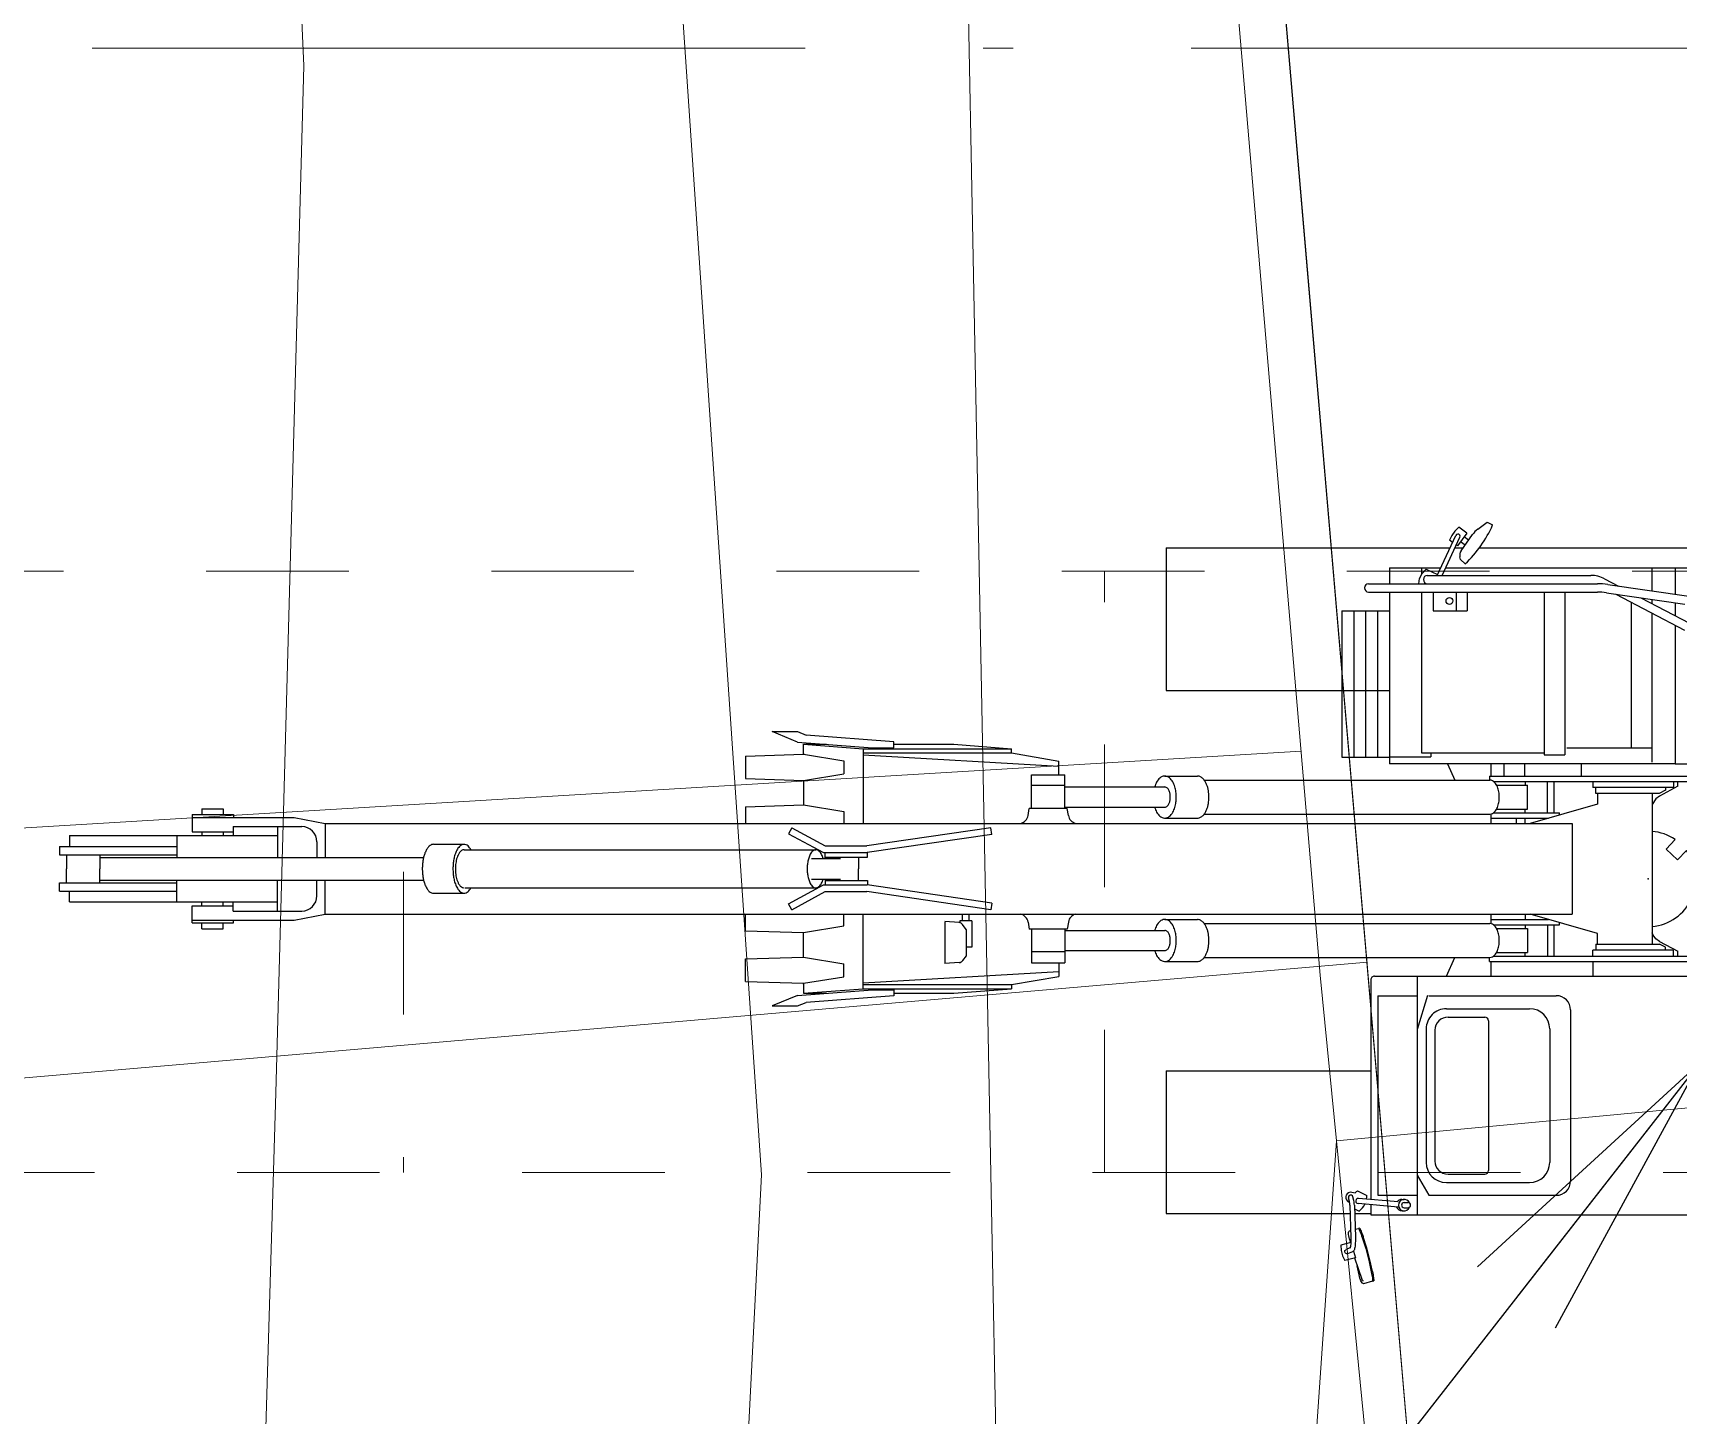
# Model space of a CAD drawing. Header units: millimetres. Extents: x -2078669 to -1085629, y -5987148 to 310365.
# Drawn here: x -1718074 to -1711151, y -1056704 to -1050888 of the extents above; entities that cross this region are included whole.
import ezdxf

# ---------------------------------------------------------------- set-up
doc = ezdxf.new("R2010")
doc.units = ezdxf.units.MM
doc.header["$LTSCALE"] = 500
doc.header["$PDSIZE"] = 300
doc.linetypes.add('SXF_一点短鎖線', pattern=[9.25, 6, -1.5, 0.25, -1.5])
doc.linetypes.add('SXF_跳び破線', pattern=[12, 6, -6])
for name, color, linetype, lineweight in [('D-BGD', 7, 'Continuous', 13), ('D-BMK', 2, 'SXF_一点短鎖線', 13), ('D-BYP-STR1', 2, 'Continuous', 13), ('D-BYP-STR8', 5, 'Continuous', 25), ('D-BYP-STRB', 5, 'Continuous', 25)]:
    doc.layers.add(name, color=color, linetype=linetype, lineweight=lineweight)
doc.styles.add('MS ゴシック', font='MS Gothic.ttf')
doc.dimstyles.new('DIM-500-F', dxfattribs={"dimscale": 500, "dimtxt": 3.5, "dimasz": 2.5, "dimexe": 0, "dimexo": 2, "dimgap": 0.8, "dimtad": 1, "dimdec": 0, "dimzin": 0, "dimdsep": 46, "dimtxsty": 'MS ゴシック', "dimblk": 'OPEN', "dimcen": 0.1, "dimclrd": 256, "dimclre": 256, "dimclrt": 256, "dimaunit": 1, "dimadec": 4, "dimazin": 0, "dimtfac": 1, "dimtdec": 0, "dimtmove": 2, "dimatfit": 3, "dimldrblk": 'OPEN', "dimfxl": 1, "dimtolj": 1, "dimtzin": 0, "dimlwd": -1, "dimlwe": -1, "dimarcsym": 2})

# ---------------------------------------------------------------- blocks, each defined once
blk = doc.blocks.new('河川平面')
at = {"layer": 'D-BGD', "linetype": 'Continuous'}
for p, q in [((1598228.1, -2786410.3), (1589234.7, -2786951)), ((1598508.2, -2787298.4), (1589661.3, -2788061))]:
    blk.add_line(p, q, dxfattribs=at)
at = {"layer": 'D-BGD', "linetype": 'Continuous', "flags": 128}
for points, elevation in [([(1592920.3, -2817368.8), (1593566.2, -2799485.8), (1593914.1, -2787848.1), (1594032.7, -2783526.3), (1593837.4, -2779371.2), (1592634.8, -2767649.7), (1592322.8, -2752005.1), (1592214.2, -2744614.9), (1592354.6, -2741336.8), (1592064.7, -2738931.4), (1591867.8, -2736368.3), (1591191.4, -2733054.3), (1590470.2, -2730377.9), (1590110.1, -2728110.9), (1592654.3, -2726520.2), (1596089.3, -2731931.9), (1596514.5, -2732747.3), (1596855.3, -2733003.2), (1597194.6, -2732984.8), (1597379.7, -2732343.8), (1597515.5, -2716138.8), (1597024.3, -2705573.6), (1596761.1, -2682543.9)], 364000), ([(1597978.1, -2680858.2), (1598376, -2683701.7), (1598670.6, -2698443.5), (1599114.1, -2717043.9), (1598931, -2737454.7), (1597776.1, -2741725.3), (1594388.7, -2742023.9), (1594209.6, -2756839.5), (1594357, -2764362.7), (1595097.8, -2775535), (1595958.3, -2788192.7), (1595287.8, -2801280.5), (1595145.5, -2805403)], 365000), ([(1601204.9, -2738696.1), (1600819.2, -2752402.1), (1600282, -2762864.1), (1599943, -2767240.3), (1596556.5, -2767553.3), (1596737.3, -2778596.3), (1597032.7, -2793886.5), (1596800.5, -2798267.6), (1596697.9, -2801297.5), (1596604.8, -2804750.4), (1596598.6, -2811007.7), (1596447.1, -2814317.4), (1596478.4, -2820692.1), (1596951.6, -2823497), (1597517.8, -2825046.2), (1598028.3, -2825906), (1598453.1, -2827121.4), (1601190.5, -2828348.9), (1601197.9, -2836316.4)], 366000), ([(1603298.2, -2835363.3), (1603152.5, -2823926.3), (1600405.8, -2822718.9), (1598997.9, -2816058.2), (1598328.9, -2809839.6), (1598049.5, -2792840), (1598377.1, -2788050.1), (1601762.5, -2787733), (1602660.6, -2771476), (1603041.6, -2760850.4), (1603554.1, -2748137.8), (1603478.1, -2740040.8)], 367000)]:
    blk.add_lwpolyline(points, dxfattribs=dict(at, elevation=elevation))
for points in [[(1582140.2, -2719008.2), (1585199.1, -2721556.7), (1587710.2, -2724582.6), (1590099.5, -2728093.3), (1590110.1, -2728110.9), (1591961.9, -2731342.6), (1592824.1, -2733665.3), (1593520.4, -2735997.6), (1593986.5, -2737929.9), (1594098.2, -2739005.6), (1594388.7, -2742023.9), (1594482.3, -2742988.9), (1595400.8, -2755250.7), (1596341.1, -2765209.1), (1596556.5, -2767553.3), (1597440.9, -2777157.6), (1598308.3, -2787353.1), (1598377.1, -2788050.1), (1598643.2, -2790763.7), (1599232.9, -2797876.7), (1599792.9, -2803333.7)], [(1598643.2, -2790763.7), (1598377.1, -2788050.1), (1598308.3, -2787353.1), (1597440.9, -2777157.6), (1596556.5, -2767553.3), (1596341.1, -2765209.1), (1595400.8, -2755250.7), (1594482.3, -2742988.9), (1594388.7, -2742023.9), (1594098.2, -2739005.6)]]:
    blk.add_lwpolyline(points, dxfattribs=at)
at = {"layer": 'D-BGD', "linetype": 'Continuous', "extrusion": (0.995578, 0.086824, 0.035859), "elevation": 1362595.2}
blk.add_lwpolyline([(-2929395.8, 318894.4), (-2912662.9, 318294.1), (-2896354.4, 317783.7)], dxfattribs=at)
at = {"layer": 'D-BGD', "linetype": 'Continuous'}
blk.add_polyline3d([(1585913.8, -2722964, 364040), (1587846.7, -2725240, 364500), (1589298, -2727170, 364240), (1590897.1, -2729946.3, 364190), (1592005.8, -2732452.1, 364680), (1593055.8, -2735120.3, 364910), (1593563.2, -2737026.8, 364940), (1596851.6, -2768087.4, 366440), (1598250.3, -2784335.8, 366950), (1599682.6, -2801007.3, 367550), (1600652.3, -2813768, 368170)], dxfattribs=at)
blk = doc.blocks.new('A$C45d7a2f6')
at = {"layer": 'D-BYP-STRB', "linetype": 'Continuous'}
for p, q in [((5968, 3174.6), (6007.3, 3204.2)), ((6007.3, 3204.2), (6030.7, 3192.2)), ((5797.1, 2980.1), (5876.2, 3148.5)), ((5818.1, 2980.1), (5893.4, 3140.5)), ((5858.9, 3148.5), (5849.8, 3127.7)), ((5862.3, 3118.9), (5849.8, 3127.7)), ((5871.9, 3166.8), (5858.9, 3148.5)), ((5888.3, 3182.4), (5871.9, 3166.8)), ((5922, 3158.5), (5883.3, 3103.9)), ((5922, 3158.5), (5888.3, 3182.4)), ((5914.7, 3107.3), (5895.5, 3121.1)), ((5897.7, 3083), (5946.3, 3152.2)), ((5929.7, 3128.6), (5910.4, 3142.1)), ((4656.5, 3095.7), (5851.4, 3095.7)), ((4656.5, 3095.7), (4656.5, 2495.7)), ((5872.4, 3095.7), (5906.6, 3095.7)), ((5883.3, 3103.9), (5878, 3107.7)), ((5896.1, 3046.4), (5893.1, 3058.4)), ((5896.1, 3046.4), (5915.5, 3028.9)), ((5973.9, 3095.7), (8726.5, 3095.7)), ((5596.5, 3011.6), (5596.5, 2945.1)), ((5596.5, 3011.6), (5811.9, 3011.6)), ((5723.3, 2966.5), (5733.8, 2987.8)), ((5731.9, 3011.6), (5731.9, 2983.9)), ((5733.8, 2987.8), (5751.1, 3006.3)), ((5751.1, 3006.3), (5799, 2984.2)), ((5754.9, 2980.1), (6444, 2980.1)), ((5832.8, 3011.6), (7026.5, 3011.6)), ((6700.7, 3011.6), (6700.7, 2914.8)), ((6799.1, 3011.6), (6799.1, 2900.4)), ((5508.9, 2945.1), (6471.6, 2945.1)), ((5508.9, 2910.1), (6471.6, 2910.1)), ((5596.5, 2910.1), (5596.5, 2187.4)), ((5720, 2945.1), (5723.3, 2966.5)), ((5731.9, 2910.1), (5731.9, 2233.2)), ((5780, 2910.1), (5780, 2831)), ((5877, 2910.1), (5877, 2831)), ((5924.1, 2910.1), (5924.1, 2831)), ((6248, 2910.1), (6248, 2225.2)), ((6334.5, 2910.1), (6334.5, 2225.2)), ((6502, 2965.8), (6560.1, 2935.4)), ((6515, 2942), (6855.6, 2892.1)), ((6510, 2907.3), (6839.3, 2859.1)), ((6549.1, 2901.6), (6838.1, 2750)), ((6613.2, 2868), (6613.2, 2255)), ((6653.7, 2886.3), (6858.9, 2778.6)), ((6700.7, 2879.4), (6700.7, 2861.6)), ((6799.1, 2865), (6799.1, 2810)), ((5396.5, 2831), (5396.5, 2215.2)), ((5396.5, 2831), (5596.5, 2831)), ((5446.5, 2831), (5446.5, 2215.2)), ((5496.5, 2831), (5496.5, 2215.2)), ((5546.5, 2831), (5546.5, 2215.2)), ((5780, 2831), (5924.1, 2831)), ((6700.7, 2822.1), (6700.7, 2194.4)), ((6799.1, 2770.4), (6799.1, 2187.4)), ((4656.5, 2495.7), (5596.5, 2495.7)), ((3105.9, 2278.9), (2999.9, 2322.9)), ((2999.9, 2322.9), (3105.9, 2322.9)), ((3105.9, 2322.9), (3141.8, 2308)), ((3511.3, 2280.2), (3141.8, 2308)), ((2887, 2219.5), (3131, 2227.5)), ((2887, 2219.5), (2887, 2125.2)), ((3105.9, 2278.9), (3422.1, 2255.1)), ((3131, 2227.5), (3131, 2269.7)), ((3131, 2269.7), (3382, 2250.8)), ((3131, 2269.7), (3228, 2269.7)), ((3131, 2231.2), (3131, 2227.5)), ((3131, 2227.5), (3300.8, 2199.6)), ((3382, 2250.8), (3382, 1939)), ((3382, 2225), (4206.1, 2178)), ((3382.6, 2250.1), (4006.9, 2250.1)), ((3382.6, 2233.1), (4006.9, 2233.1)), ((3422.1, 2255.1), (3511.3, 2255.1)), ((3511.3, 2255.1), (3511.3, 2280.2)), ((3511.3, 2269.7), (3763.3, 2269.7)), ((3763.3, 2269.7), (4006.9, 2250.1)), ((4006.9, 2233.1), (4006.9, 2250.1)), ((4006.9, 2233.1), (4206.1, 2199.2)), ((5396.5, 2215.2), (5596.5, 2215.2)), ((5596.5, 2216.2), (5770.6, 2216.2)), ((5731.9, 2233.2), (6248, 2233.2)), ((5770.6, 2233.2), (5770.6, 2216.2)), ((6248, 2225.2), (6334.5, 2225.2)), ((6342.7, 2255), (6700.7, 2255)), ((3300.8, 2199.6), (3300.8, 2145.1)), ((4206.1, 2141.7), (4206.1, 2199.2)), ((6799.2, 2187.4), (5596.5, 2187.4)), ((5840.6, 2187.4), (5871.3, 2118.6)), ((6023, 2187.4), (6023, 2135.2)), ((6077.7, 2187.4), (6077.7, 2135.2)), ((6165.5, 2187.4), (6165.5, 2135.2)), ((6404.5, 2135.2), (6404.5, 2187.4)), ((6799.2, 2187.4), (7401.3, 2187.4)), ((2887, 2125.2), (3131, 2117.1)), ((3131, 2117.1), (3300.8, 2145.1)), ((3131, 2117.1), (3131, 2014.2)), ((4090.5, 2095.5), (4090.5, 2141.7)), ((4090.5, 2141.7), (4231, 2141.7)), ((4090.5, 1999.2), (4090.5, 2095.5)), ((4231, 2095.5), (4090.5, 2095.5)), ((4231, 2095.5), (4231, 2141.7)), ((4231, 1999.2), (4231, 2095.5)), ((4231, 2090), (4651.1, 2090)), ((4651.1, 2135.7), (4788.5, 2135.7)), ((4651.1, 2135.7), (4684.6, 2135.7)), ((4817.3, 2118.6), (6019.5, 2118.6)), ((6017.5, 2135.2), (6017.5, 2118)), ((6017.5, 2135.2), (7237.5, 2135.2)), ((6034.3, 2113.1), (7237.5, 2113.1)), ((6047.3, 2097.5), (6178.1, 2097.5)), ((6168.1, 2113.1), (6168.1, 2097)), ((6178.1, 1997.2), (6178.1, 2097.5)), ((6261.8, 1981.3), (6261.8, 2113.1)), ((6290, 1981.3), (6290, 2113.1)), ((6452.9, 2113.1), (6452.9, 2088)), ((6791.6, 2088), (6452.9, 2088)), ((6465.5, 2062.9), (6465.5, 2088)), ((6810.5, 2093), (6732.5, 2051.4)), ((6757.9, 2088), (6757.9, 2076)), ((6791.6, 2113.1), (6791.6, 2088)), ((6810.5, 2093), (6810.5, 2113.1)), ((2887, 2006.2), (3131, 2014.2)), ((3131, 2014.2), (3300.8, 1986.3)), ((6472, 2018), (6188.5, 1936.9)), ((6732.2, 2062.9), (6465.5, 2062.9)), ((6472, 2062.9), (6472, 2018)), ((6701.6, 2061.9), (6701.6, 1429.5)), ((6757.9, 2076), (6731.8, 2062.9)), ((559.2, 1973.6), (559.2, 1901.3)), ((559.2, 1973.6), (733.4, 1973.6)), ((559.2, 1961.5), (988.2, 1961.5)), ((599.3, 1997.7), (599.3, 1973.6)), ((599.3, 1997.7), (689.7, 1997.7)), ((689.7, 1997.7), (689.7, 1973.6)), ((733.4, 1973.6), (733.4, 1961.5)), ((988.2, 1961.5), (1118.3, 1936.9)), ((2887, 2006.2), (2887, 1936.9)), ((3300.8, 1986.3), (3300.8, 1936.9)), ((4075.8, 1969.8), (4080.4, 1999.2)), ((4241, 1999.2), (4080.4, 1999.2)), ((4231, 2004.7), (4651.1, 2004.7)), ((4245.7, 1969.8), (4241, 1999.2)), ((4651.1, 1959), (4788.5, 1959)), ((4651.1, 1959), (4684.6, 1959)), ((4817.3, 1976.1), (6019.5, 1976.1)), ((6023, 1976.5), (6023, 1936.9)), ((6025, 1959.2), (6266.4, 1959.2)), ((6034.5, 1981.3), (6311.7, 1981.3)), ((6047.3, 1997.2), (6178.1, 1997.2)), ((6130.2, 1959.2), (6130.2, 1937.1)), ((6168.1, 1981.3), (6168.1, 1997.2)), ((6168.1, 1936.9), (6168.1, 1959.2)), ((6311.7, 1972.2), (6311.7, 1981.3)), ((43, 1885.2), (918.5, 1885.2)), ((43, 1885.2), (43, 1839.7)), ((494, 1885.2), (494, 1793.4)), ((559.2, 1901.3), (730.7, 1901.3)), ((599.3, 1901.3), (599.3, 1885.2)), ((689.7, 1901.3), (689.7, 1885.2)), ((730.7, 1923.4), (1019.7, 1923.4)), ((730.7, 1923.4), (730.7, 1885.2)), ((918.5, 1923.4), (918.5, 1793.4)), ((1118.3, 1936.9), (1118.3, 1793.4)), ((1118.3, 1936.9), (6365, 1936.9)), ((3081.3, 1918), (3067.9, 1893.3)), ((3067.9, 1893.3), (3215.1, 1813.6)), ((3081.3, 1918), (3222.3, 1841.7)), ((3919.8, 1918), (3397.1, 1841.7)), ((3923.8, 1890.2), (3399.2, 1813.6)), ((3923.8, 1890.2), (3919.8, 1918)), ((6365, 1936.9), (6365, 1554.5)), ((0, 1839.7), (0, 1804.6)), ((0, 1839.7), (494, 1839.7)), ((0, 1804.6), (494, 1804.6)), ((29.4, 1804.6), (29.4, 1745.7)), ((169.9, 1804.6), (169.9, 1745.7)), ((1083.5, 1859.5), (1083.5, 1793.4)), ((1573.8, 1848.6), (1702.7, 1848.6)), ((1702.9, 1826), (3182.9, 1826)), ((3215.1, 1813.6), (3399.2, 1813.6)), ((3222.1, 1788.9), (3222.1, 1813.6)), ((3222.3, 1841.7), (3397.1, 1841.7)), ((3400.2, 1794.5), (3400.2, 1813.6)), ((6799.2, 1868.3), (6761, 1828.8)), ((6761, 1828.8), (6808, 1783.5)), ((6808, 1783.5), (6846.1, 1822.9)), ((29.4, 1686.8), (29.4, 1745.7)), ((169.9, 1793.4), (1532.5, 1793.4)), ((169.9, 1686.8), (169.9, 1745.7)), ((3165, 1788.9), (3286.4, 1788.9)), ((3222.1, 1794.5), (3400.2, 1794.5)), ((3363.1, 1794.5), (3363.1, 1745.7)), ((3363.1, 1696.9), (3363.1, 1745.7)), ((0, 1686.8), (494, 1686.8)), ((0, 1651.7), (0, 1686.8)), ((169.9, 1698), (1532.5, 1698)), ((494, 1606.2), (494, 1698)), ((918.5, 1568), (918.5, 1698)), ((1083.5, 1631.9), (1083.5, 1698)), ((1118.3, 1554.5), (1118.3, 1698)), ((1706.4, 1665.4), (3182.9, 1665.4)), ((3067.9, 1598.1), (3215.1, 1677.8)), ((3165, 1702.5), (3286.4, 1702.5)), ((3215.1, 1677.8), (3399.2, 1677.8)), ((3222.1, 1702.5), (3222.1, 1677.8)), ((3222.1, 1696.9), (3400.2, 1696.9)), ((3923.8, 1601.2), (3399.2, 1677.8)), ((3400.2, 1696.9), (3400.2, 1677.8)), ((0, 1651.7), (494, 1651.7)), ((43, 1606.2), (43, 1651.7)), ((43, 1606.2), (918.5, 1606.2)), ((599.3, 1590.1), (599.3, 1606.2)), ((689.7, 1590.1), (689.7, 1606.2)), ((730.7, 1568), (730.7, 1606.2)), ((1573.8, 1642.8), (1702.7, 1642.8)), ((3081.3, 1573.4), (3067.9, 1598.1)), ((3081.3, 1573.4), (3222.3, 1649.7)), ((3222.3, 1649.7), (3397.1, 1649.7)), ((3919.8, 1573.4), (3397.1, 1649.7)), ((3923.8, 1601.2), (3919.8, 1573.4)), ((559.2, 1517.8), (559.2, 1590.1)), ((559.2, 1590.1), (730.7, 1590.1)), ((559.2, 1529.9), (988.2, 1529.9)), ((730.7, 1568), (1019.7, 1568)), ((733.4, 1517.8), (733.4, 1529.9)), ((988.2, 1529.9), (1118.3, 1554.5)), ((1118.3, 1554.5), (6365, 1554.5)), ((2887, 1485.2), (2887, 1554.5)), ((3300.8, 1505.1), (3300.8, 1554.5)), ((3382, 1240.6), (3382, 1552.4)), ((3786, 1519.7), (3726.1, 1524.2)), ((3726.1, 1523.1), (3726.1, 1347.8)), ((3789.2, 1526.5), (3789.2, 1519.9)), ((3839.2, 1526.5), (3789.2, 1526.5)), ((3800.1, 1526.5), (3800.1, 1554.5)), ((3828.1, 1526.5), (3828.1, 1554.5)), ((3839.2, 1526.5), (3839.2, 1415.5)), ((4651.1, 1532.4), (4788.5, 1532.4)), ((6023, 1554.5), (6023, 1514)), ((6025, 1532.2), (6266.4, 1532.2)), ((6168.1, 1554.5), (6168.1, 1532.2)), ((6472, 1473.4), (6188.5, 1554.5)), ((559.2, 1517.8), (733.4, 1517.8)), ((599.3, 1493.7), (599.3, 1517.8)), ((599.3, 1493.7), (689.7, 1493.7)), ((689.7, 1493.7), (689.7, 1517.8)), ((2887, 1485.2), (3131, 1477.2)), ((3131, 1477.2), (3300.8, 1505.1)), ((3131, 1374.3), (3131, 1477.2)), ((3815.6, 1490.9), (3800.8, 1511.5)), ((3815.6, 1490.9), (3815.6, 1380)), ((4075.8, 1521.6), (4080.4, 1492.2)), ((4241, 1492.2), (4080.4, 1492.2)), ((4090.5, 1492.2), (4090.5, 1395.9)), ((4231, 1492.2), (4231, 1395.9)), ((4231, 1486.7), (4651.1, 1486.7)), ((4245.7, 1521.6), (4241, 1492.2)), ((4817.3, 1515.3), (6019.5, 1515.3)), ((6034.8, 1510.1), (6311.7, 1510.1)), ((6047.3, 1494.2), (6178.1, 1494.2)), ((6168.1, 1510.1), (6168.1, 1494)), ((6178.1, 1494.2), (6178.1, 1393.9)), ((6261.8, 1510.1), (6261.8, 1378.3)), ((6290, 1378.3), (6290, 1510.1)), ((6311.7, 1510.1), (6311.7, 1519.2)), ((6472, 1428.5), (6472, 1473.4)), ((3839.2, 1415.5), (3815.6, 1415.5)), ((4090.5, 1395.9), (4090.5, 1349.7)), ((4231, 1395.9), (4090.5, 1395.9)), ((4231, 1401.4), (4651.1, 1401.4)), ((4231, 1395.9), (4231, 1349.7)), ((6047.3, 1393.9), (6178.1, 1393.9)), ((6168.1, 1378.3), (6168.1, 1394.4)), ((6452.8, 1378.3), (6452.8, 1403.4)), ((6791.6, 1403.4), (6452.8, 1403.4)), ((6465.5, 1428.5), (6732.2, 1428.5)), ((6465.5, 1428.5), (6465.5, 1403.4)), ((6757.9, 1415.4), (6732.2, 1428.5)), ((6732.5, 1440), (6810.5, 1398.4)), ((6757.9, 1403.4), (6757.9, 1415.4)), ((6791.6, 1378.3), (6791.6, 1403.4)), ((6810.5, 1378.3), (6810.5, 1398.4)), ((2887, 1366.2), (3131, 1374.3)), ((2887, 1271.9), (2887, 1366.2)), ((3131, 1374.3), (3300.8, 1346.3)), ((3300.8, 1291.8), (3300.8, 1346.3)), ((3786, 1351.2), (3726.1, 1346.7)), ((3815.6, 1380), (3800.8, 1359.5)), ((4090.5, 1349.7), (4231, 1349.7)), ((4206.1, 1349.7), (4206.1, 1292.2)), ((4651.1, 1355.7), (4684.6, 1355.7)), ((4651.1, 1355.7), (4788.5, 1355.7)), ((4817.3, 1372.8), (6019.5, 1372.8)), ((5836.1, 1294), (5871.3, 1372.8)), ((6017.5, 1356.2), (6017.5, 1372.8)), ((6017.5, 1356.2), (7237.5, 1356.2)), ((6023, 1356.2), (6023, 1294)), ((6034.4, 1378.3), (7237.3, 1378.3)), ((6452.8, 1356.2), (6452.8, 1295.2)), ((2887, 1271.9), (3131, 1263.9)), ((3131, 1263.9), (3300.8, 1291.8)), ((3131, 1260.2), (3131, 1263.9)), ((3131, 1263.9), (3131, 1221.7)), ((3382, 1266.4), (4206.1, 1313.4)), ((3382.6, 1258.3), (4006.9, 1258.3)), ((4006.9, 1258.3), (4206.1, 1292.2)), ((4006.9, 1258.3), (4006.9, 1241.3)), ((5518, 1278), (5518, 354.4)), ((5533.9, 1294), (7325, 1294)), ((5713.3, 1294), (5713.3, 289.6)), ((3105.9, 1212.5), (2999.9, 1168.5)), ((3105.9, 1212.5), (3422.1, 1236.3)), ((3105.9, 1168.5), (3141.8, 1183.4)), ((3131, 1221.7), (3382, 1240.6)), ((3131, 1221.7), (3228, 1221.7)), ((3511.3, 1211.2), (3141.8, 1183.4)), ((3382.6, 1241.3), (4006.9, 1241.3)), ((3422.1, 1236.3), (3511.3, 1236.3)), ((3511.3, 1236.3), (3511.3, 1211.2)), ((3511.3, 1221.7), (3763.3, 1221.7)), ((3763.3, 1221.7), (4006.9, 1241.3)), ((5547.8, 1211.7), (5547.8, 371.9)), ((5547.8, 1211.7), (5713.3, 1211.7)), ((5757, 1212.2), (5713.3, 1070.1)), ((5762.4, 1211.7), (6298.7, 1211.7)), ((2999.9, 1168.5), (3105.9, 1168.5)), ((5836.2, 1157), (6185.9, 1157)), ((5843, 1121.6), (5998, 1121.6)), ((6358.7, 1151.7), (6358.7, 431.9)), ((5751.2, 1072), (5751.2, 510.4)), ((5788, 1066.6), (5788, 515.8)), ((6013, 1106.6), (6013, 475.8)), ((6270.9, 1072), (6270.9, 510.4)), ((4656.5, 895.7), (4656.5, 295.7)), ((4656.5, 895.7), (5518, 895.7)), ((5713.3, 456.9), (5762.4, 371.9)), ((5836.2, 425.4), (6185.9, 425.4)), ((5843, 460.8), (5998, 460.8)), ((5429, 340), (5420, 347.7)), ((5428, 345.5), (5424.4, 361.6)), ((5451.8, 381.3), (5437.9, 384.2)), ((5446.5, 349.7), (5442.9, 365.8)), ((5461.7, 390.3), (5501.2, 371)), ((5633.4, 344), (5466.5, 359)), ((5547.8, 371.9), (5713.3, 371.9)), ((5649.4, 354.9), (5658.4, 354.9)), ((5762.4, 371.9), (6298.7, 371.9)), ((4656.5, 295.7), (5431, 295.7)), ((5429.8, 325.1), (5430.1, 325)), ((5429.9, 330.4), (5434.1, 193.5)), ((5448.9, 330.7), (5453.1, 194)), ((5449.4, 315.5), (5469.3, 305.8)), ((5450, 295.7), (5518, 295.7)), ((5632.7, 322), (5464.5, 337.1)), ((5500.8, 340.4), (5500.8, 340.4)), ((5518, 332.3), (5518, 289.6)), ((5518, 289.6), (7323.4, 289.6)), ((5649.4, 306.5), (5658.4, 306.5)), ((5658.4, 341.7), (5674.5, 341.7)), ((5658.4, 319.7), (5674.5, 319.7)), ((5428.5, 222.5), (5433.2, 223.8)), ((5452, 228.8), (5466.6, 232.7)), ((5470.9, 233.7), (5466.1, 232.5)), ((5470.6, 224.2), (5470.9, 223.5)), ((5470.9, 223.5), (5471.3, 222.5)), ((5471.3, 222.5), (5471.4, 222.4)), ((5434, 173.2), (5391.7, 162)), ((5391.7, 162), (5393.3, 139.4)), ((5393.3, 139.4), (5399.1, 117.7)), ((5411.1, 141.6), (5413.3, 143.5)), ((5431.1, 150.6), (5413.3, 143.6)), ((5433.3, 173.1), (5430.6, 181.2)), ((5479.3, 201.9), (5481.8, 194.9)), ((5399.1, 117.7), (5409.2, 97.4)), ((5453.1, 109.1), (5409.2, 97.4)), ((5420.2, 126), (5417.3, 125.9)), ((5440.7, 134), (5420.2, 125.9)), ((5445.6, 137.4), (5453.1, 109.1)), ((5449.3, 108.1), (5480.6, 18.9)), ((5469.2, 36.9), (5461.1, 74.7)), ((5525.4, 10), (5487.8, 0)), ((5525, 21.5), (5525, 21.4)), ((5525, 21.4), (5525.2, 19.6)), ((5525.4, 10), (5530.2, 11.5))]:
    blk.add_line(p, q, dxfattribs=at)
for points in [[(4608.5, 2004.7, 0.053487), (4617, 1984.4, 0.089277), (4630.6, 1967.2, 0.174121), (4650.6, 1959, 0.177751), (4670.8, 1966.7, 0.091535), (4684.7, 1983.6, 0.054322), (4693.4, 2003.9, 0.040172), (4698.1, 2025.4, 0.035027), (4699.7, 2047.3, 0.035027), (4698.1, 2069.3, 0.040172), (4693.4, 2090.8, 0.054324), (4684.7, 2111.1, 0.091541), (4670.8, 2128.1, 0.177766), (4650.6, 2135.7, 0.174102), (4630.6, 2127.5, 0.089274), (4617, 2110.3, 0.053486), (4608.5, 2090)], [(4651.1, 2004.7, 0.119775), (4657.4, 2006.3, 0.082251), (4662.7, 2010.3, 0.053784), (4666.7, 2015.5, 0.038318), (4669.7, 2021.4, 0.029931), (4671.9, 2027.7, 0.025241), (4673.4, 2034.2, 0.022686), (4674.3, 2040.7, 0.021546), (4674.5, 2047.3, 0.021544), (4674.3, 2054, 0.022682), (4673.4, 2060.5, 0.025239), (4671.9, 2067, 0.029928), (4669.7, 2073.3, 0.038319), (4666.7, 2079.2, 0.05379), (4662.7, 2084.4, 0.082258), (4657.4, 2088.4, 0.11979), (4651.1, 2090)], [(4788.5, 1959, 0.119721), (4801.7, 1962.3, 0.082236), (4812.6, 1970.6, 0.053797), (4820.9, 1981.4, 0.038331), (4827.2, 1993.7, 0.029944), (4831.7, 2006.6, 0.025253), (4834.8, 2020, 0.022697), (4836.6, 2033.6, 0.021557), (4837.2, 2047.3, 0.021555), (4836.6, 2061.1, 0.022694), (4834.8, 2074.7, 0.025252), (4831.7, 2088.1, 0.029943), (4827.2, 2101, 0.038333), (4820.9, 2113.3, 0.053796), (4812.6, 2124.2, 0.082239), (4801.7, 2132.4, 0.119729), (4788.5, 2135.7)], [(6019.5, 1976.1, 0.119792), (6030.1, 1978.8, 0.082244), (6038.9, 1985.4, 0.05378), (6045.6, 1994.2, 0.038316), (6050.7, 2004.1, 0.02993), (6054.3, 2014.5, 0.02524), (6056.8, 2025.3, 0.022686), (6058.2, 2036.3, 0.021546), (6058.7, 2047.3, 0.021544), (6058.2, 2058.4, 0.022683), (6056.8, 2069.4, 0.02524), (6054.3, 2080.2, 0.029929), (6050.7, 2090.6, 0.038317), (6045.6, 2100.5, 0.053783), (6038.9, 2109.3, 0.082245), (6030.1, 2116, 0.119805), (6019.5, 2118.6)], [(1573.8, 1848.6, 0.156106), (1559.6, 1843.7, 0.082031), (1549.1, 1832.9, 0.046403), (1541.5, 1819.8, 0.031206), (1535.9, 1805.6, 0.023806), (1532, 1791, 0.019869), (1529.3, 1776, 0.017777), (1527.7, 1760.9, 0.016855), (1527.2, 1745.7, 0.016853), (1527.7, 1730.5, 0.017775), (1529.3, 1715.4, 0.019869), (1532, 1700.4, 0.023806), (1535.9, 1685.8, 0.031207), (1541.5, 1671.6, 0.046402), (1549.1, 1658.5, 0.082035), (1559.6, 1647.7, 0.15611), (1573.8, 1642.8)], [(1731.8, 1826, 0.085903), (1719.5, 1841.7, 0.199226), (1701.2, 1848.5, 0.179157), (1683.7, 1839.7, 0.076875), (1672.2, 1823.4, 0.042828), (1664.6, 1804.9, 0.030076), (1659.7, 1785.5, 0.024531), (1657, 1765.7, 0.02233), (1656.1, 1745.7, 0.02233), (1657, 1725.7, 0.02453), (1659.7, 1705.9, 0.030076), (1664.6, 1686.5, 0.042829), (1672.2, 1667.9, 0.076883), (1683.7, 1651.7, 0.179192), (1701.2, 1642.9, 0.199194), (1719.5, 1649.7, 0.085892), (1731.8, 1665.4)], [(1702.9, 1826, 0.157469), (1691.8, 1822.3, 0.08302), (1683.5, 1813.9, 0.046805), (1677.5, 1803.7, 0.031391), (1673.2, 1792.7, 0.023902), (1670.1, 1781.2, 0.019922), (1668, 1769.6, 0.017805), (1666.7, 1757.8, 0.016866), (1666.3, 1745.9, 0.01685), (1666.7, 1734, 0.017755), (1667.9, 1722.2, 0.019827), (1670, 1710.6, 0.023728), (1673.1, 1699.1, 0.031054), (1677.4, 1688, 0.04607), (1683.3, 1677.8, 0.081227), (1691.5, 1669.3, 0.155008), (1702.5, 1665.4)], [(3213.6, 1788.8, 0.047597), (3207, 1805.9, 0.093728), (3196.2, 1820.5, 0.242567), (3179.4, 1825.6, 0.172132), (3164.8, 1815.3, 0.068724), (3155.9, 1799.4, 0.040046), (3150.5, 1782, 0.029892), (3147.5, 1764, 0.026234), (3146.6, 1745.7, 0.026228), (3147.5, 1727.5, 0.029875), (3150.5, 1709.5, 0.040001), (3155.9, 1692, 0.068589), (3164.8, 1676.1, 0.171652), (3179.4, 1665.8, 0.242985), (3196.2, 1670.9, 0.093956), (3207, 1685.5, 0.047664), (3213.6, 1702.5)], [(4608.5, 1401.4, 0.053488), (4617, 1381.1, 0.089279), (4630.6, 1363.9, 0.174121), (4650.6, 1355.7, 0.177748), (4670.8, 1363.3, 0.091535), (4684.7, 1380.3, 0.054323), (4693.4, 1400.6, 0.040172), (4698.1, 1422.1, 0.035028), (4699.7, 1444, 0.035027), (4698.1, 1466, 0.040172), (4693.4, 1487.5, 0.054324), (4684.7, 1507.8, 0.091542), (4670.8, 1524.7, 0.177771), (4650.6, 1532.4, 0.1741), (4630.6, 1524.2, 0.089271), (4617, 1507, 0.053485), (4608.5, 1486.7)], [(4788.5, 1355.7, 0.119721), (4801.7, 1359, 0.082236), (4812.6, 1367.2, 0.053797), (4820.9, 1378.1, 0.038331), (4827.2, 1390.4, 0.029944), (4831.7, 1403.3, 0.025253), (4834.8, 1416.7, 0.022697), (4836.6, 1430.3, 0.021557), (4837.2, 1444, 0.021555), (4836.6, 1457.8, 0.022694), (4834.8, 1471.4, 0.025252), (4831.7, 1484.8, 0.029943), (4827.2, 1497.7, 0.038333), (4820.9, 1510, 0.053796), (4812.6, 1520.8, 0.082239), (4801.7, 1529.1, 0.119729), (4788.5, 1532.4)], [(4651.1, 1401.4, 0.119774), (4657.4, 1403, 0.082251), (4662.7, 1407, 0.053784), (4666.7, 1412.2, 0.038319), (4669.7, 1418.1, 0.029932), (4671.9, 1424.4, 0.025241), (4673.4, 1430.8, 0.022686), (4674.3, 1437.4, 0.021546), (4674.5, 1444, 0.021543), (4674.3, 1450.7, 0.022681), (4673.4, 1457.2, 0.025238), (4671.9, 1463.7, 0.029927), (4669.7, 1470, 0.038318), (4666.7, 1475.9, 0.053789), (4662.7, 1481.1, 0.082258), (4657.4, 1485.1, 0.119794), (4651.1, 1486.7)], [(6019.5, 1372.8, 0.11979), (6030.1, 1375.4, 0.082244), (6038.9, 1382.1, 0.053781), (6045.6, 1390.9, 0.038317), (6050.7, 1400.8, 0.029931), (6054.3, 1411.2, 0.025241), (6056.8, 1422, 0.022686), (6058.2, 1433, 0.021546), (6058.7, 1444, 0.021544), (6058.2, 1455.1, 0.022682), (6056.8, 1466.1, 0.025239), (6054.3, 1476.9, 0.029929), (6050.7, 1487.3, 0.038317), (6045.6, 1497.2, 0.053782), (6038.9, 1506, 0.082245), (6030.1, 1512.6, 0.119807), (6019.5, 1515.3)]]:
    blk.add_lwpolyline(points, format="xyb", dxfattribs=at)
for points in [[(6732.5, 2051.4), (6718, 2040.4), (6701.6, 2015.6)], [(6732.5, 1440), (6718, 1451), (6705.7, 1467.1), (6701.6, 1475.8)], [(5430.6, 181.2), (5428.4, 188.3), (5426.6, 195), (5425.4, 201.2), (5424.6, 206.9), (5424.4, 211.8), (5424.7, 216), (5425.5, 219.3), (5426.7, 221.4), (5428.5, 222.5)], [(5432.9, 212.1), (5433, 212.2), (5433.2, 212.2)], [(5466.1, 232.5), (5466.7, 232.1), (5467.6, 230.5), (5469, 227.8), (5470.6, 224.2)], [(5470.9, 233.7), (5471.5, 233.2), (5472.5, 231.6), (5473.8, 229), (5475.4, 225.4), (5477.3, 220.9), (5479.4, 215.7), (5481.6, 209.9), (5484, 203.5), (5486.5, 196.5)], [(5471.4, 222.4), (5472.5, 219.7), (5474.6, 214.4), (5476.9, 208.4), (5479.3, 201.9)], [(5417.3, 125.9), (5414.4, 126.6), (5412, 128.2), (5410.1, 130.5), (5409, 133.3), (5408.8, 136.2), (5409.5, 139.1), (5411.1, 141.6)], [(5434.1, 193.5), (5434.2, 186.1), (5434.1, 178.9), (5433.9, 172.1), (5433.5, 165.8), (5432.9, 160.3), (5432.3, 155.9), (5431.7, 152.8), (5431.1, 150.7), (5430.8, 149.6), (5430.7, 149.3)], [(5453.1, 194), (5453.2, 186.3), (5453.1, 178.6), (5452.9, 171.2), (5452.4, 164.2), (5451.7, 157.6), (5450.9, 151.9), (5450, 147.6), (5449, 144.1), (5447.9, 141.3), (5446.6, 139), (5445, 136.9), (5443, 135.2), (5440.7, 134)], [(5481.8, 194.9), (5497, 147.4), (5509.9, 99.3), (5520.3, 50.5)], [(5525.2, 51.4), (5514.7, 100.4), (5501.8, 148.8), (5486.5, 196.5)], [(5487.8, 0), (5485.8, 0.1), (5483.6, 1.3), (5481.3, 3.7), (5479, 7.2), (5476.7, 11.7), (5474.6, 16.9), (5472.5, 22.9), (5470.7, 29.6), (5469.2, 36.9)], [(5486.5, 11.2), (5485.5, 11.9), (5484.4, 13.1), (5483.2, 14.6), (5480.6, 18.9)], [(5520.3, 50.5), (5521.7, 43.2), (5522.8, 36.4), (5523.8, 30.1), (5524.6, 24.4), (5525, 21.5)], [(5525.2, 51.4), (5526.5, 44.2), (5527.6, 37.5), (5528.6, 31.2), (5529.4, 25.7), (5530, 20.9), (5530.4, 17), (5530.6, 14), (5530.5, 12.2), (5530.2, 11.5)], [(5525.2, 19.6), (5525.6, 15.6), (5525.8, 12.6), (5525.7, 10.7), (5525.4, 10)]]:
    blk.add_lwpolyline(points, dxfattribs=at)
blk.add_circle((5849, 2872.7), 14.4, dxfattribs=at)
for centre, radius, start, end in [((5561.2, 3401), 513.8, 313.60017, 336.02949), ((5884.8, 3144.5), 9.5, 334.84297, 154.843), ((6028.1, 3094.7), 100, 126.94411, 144.89626), ((5922.2, 3065.7), 30, 144.89626, 194.04393), ((5756.9, 2962.6), 17.5, 90, 270), ((6444, 2855.1), 125, 62.318, 90), ((5508.9, 2927.6), 17.5, 90, 270), ((6471.6, 2645.1), 300, 81.6692, 90), ((6471.6, 2645.1), 265, 81.6692, 90), ((4036.1, 1976.1), 40.2, 282.81811, 350.98067), ((4285.4, 1976.1), 40.2, 189.01938, 257.18189), ((1019.7, 1859.5), 63.9, 0, 90), ((6685, 1703.1), 200.8, 55.37702, 85.25523), ((6685, 1703.1), 200.8, 274.74477, 36.60419), ((1019.7, 1631.9), 63.9, 270, 0), ((4036.1, 1515.3), 40.2, 9.01933, 77.18189), ((4285.4, 1515.3), 40.2, 102.81811, 170.98062), ((3784.5, 1499.8), 20, 35.71061, 85.73314), ((3784.6, 1371.1), 20, 274.27457, 324.29688), ((5533.9, 1278), 16, 90, 180.00001), ((6298.7, 1151.7), 60, 0, 90), ((5836.2, 1072), 85, 90, 180.00001), ((5843, 1066.6), 55, 90, 180.00001), ((5998, 1106.6), 15, 0, 90), ((6185.9, 1072), 85, 0, 90), ((5836.2, 510.4), 85, 180.00001, 270), ((5843, 515.8), 55, 180.00001, 270), ((6185.9, 510.4), 85, 270, 0), ((5998, 475.8), 15, 270, 0), ((6298.7, 431.9), 60, 270, 0), ((5433.6, 363.7), 21, 78.33364, 229.49892), ((5433.6, 363.7), 9.5, 12.69543, 192.69544), ((5349, 327.7), 100, 1.73694, 12.69543), ((5511.2, 325.7), 81.4, 127.43898, 136.87863), ((5465.5, 348.1), 11, 84.86158, 264.86159), ((5419.8, 370.4), 81.4, 349.79206, 0), ((5649.4, 330.7), 24.2, 90.37098, 145.66198), ((5658.4, 330.7), 24.2, 21.61217, 338.38782), ((5349, 327.7), 81, 1.73694, 12.69543), ((5511.2, 325.7), 81.4, 176.95874, 180.3936), ((5419.8, 370.4), 81.4, 307.43898, 333.84613), ((5649.4, 330.7), 24.2, 199.77432, 270), ((5658.4, 330.7), 11, 90, 270), ((5674.5, 330.7), 11, 270, 90)]:
    blk.add_arc(centre, radius, start, end, dxfattribs=at)
blk.add_point((6685, 1703.1), dxfattribs=at)
blk.add_point((6685, 1703.1), dxfattribs=at)
blk = doc.blocks.new('_Open')
at = {"color": 0, "linetype": 'ByBlock', "lineweight": -2}
for p, q in [((-1, 0.1667), (0, 0)), ((-1, -0.1667), (0, 0)), ((0, 0), (-1, 0))]:
    blk.add_line(p, q, dxfattribs=at)

msp = doc.modelspace()

# ---------------------------------------------------------------- linework, layer by layer
at = {"layer": 'D-BMK', "linetype": 'SXF_一点短鎖線'}
msp.add_line((-1622324.6, -1050952.7), (-1736237.2, -1050952.7), dxfattribs=at)
at = {"layer": 'D-BYP-STR1', "linetype": 'SXF_跳び破線', "ltscale": 0.2}
for p, q in [((-1720944.5, -1053152.7), (-1700284.8, -1053152.7)), ((-1713564.6, -1055682.7), (-1713564.6, -1053152.7)), ((-1716514.5, -1054417.7), (-1716514.5, -1055682.7)), ((-1718414.5, -1055682.7), (-1702814.8, -1055682.7))]:
    msp.add_line(p, q, dxfattribs=at)

# ---------------------------------------------------------------- block references
at = {"layer": 'D-BGD'}
msp.add_blockref('河川平面', (-3310965.8, 1732500.2), dxfattribs=at)
at = {"layer": 'D-BYP-STR8'}
msp.add_blockref('A$C45d7a2f6', (-1717962.2, -1056150.7), dxfattribs=at)

# ---------------------------------------------------------------- leaders
msp.add_leader([(-1711060.9, -1055223.5), (-1721953.9, -1069165.7)], dimstyle='DIM-500-F', dxfattribs=at)

doc.saveas('drawing.dxf')
